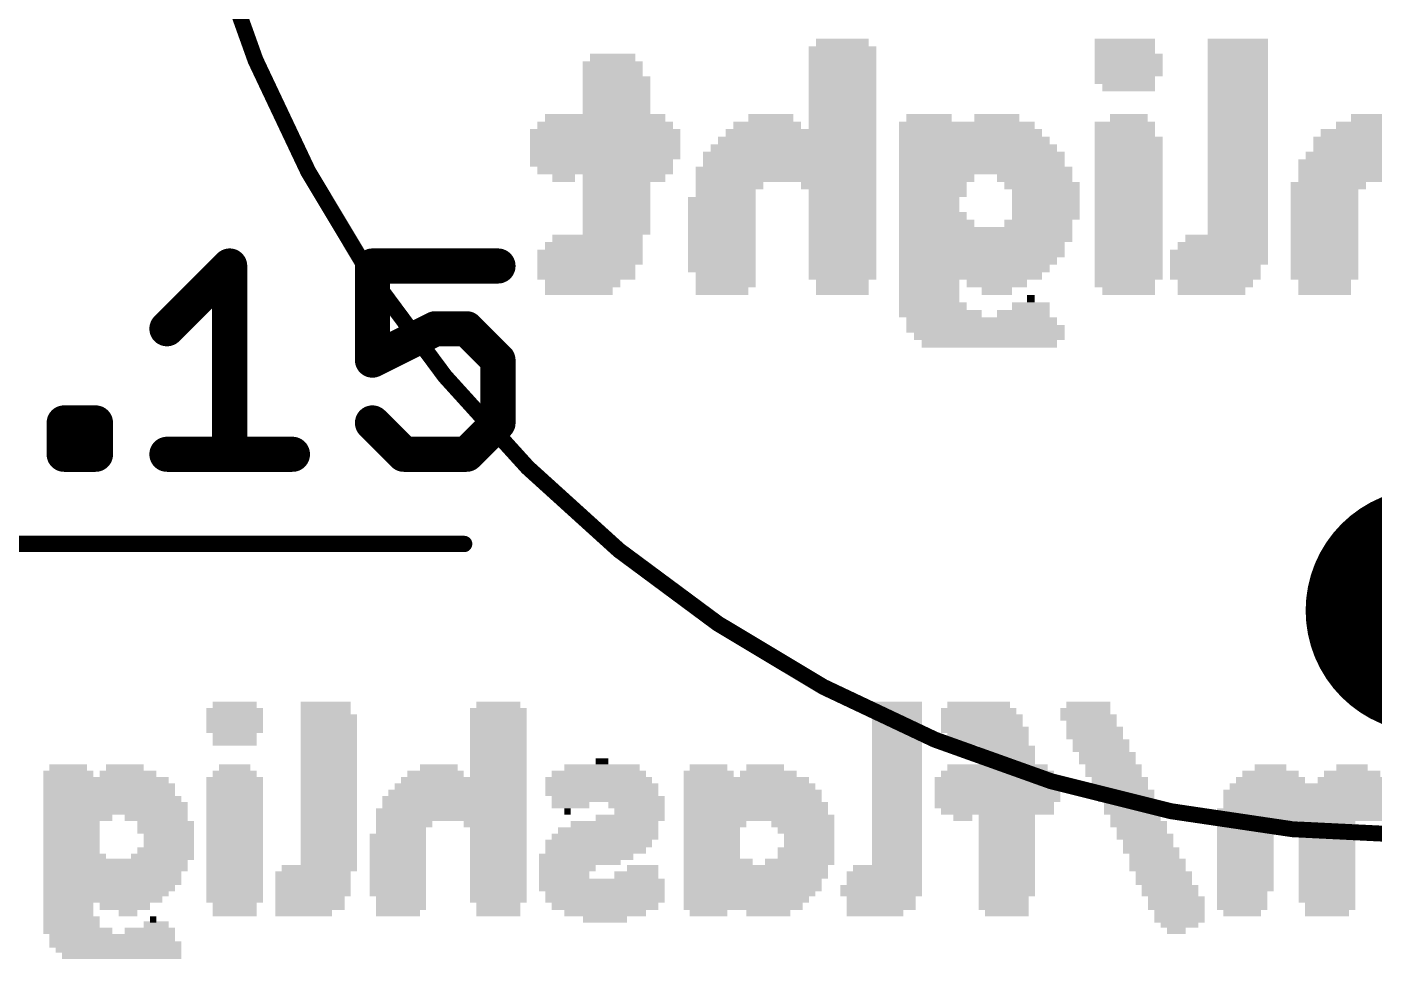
# Model space of a CAD drawing. Extents: x -5 to 107, y -9 to 51.
# Drawn here: x 7.89 to 18.62, y 0.5 to 7.93 of the extents above; entities that cross this region are included whole.
import ezdxf

# ---------------------------------------------------------------- set-up
doc = ezdxf.new("R2010")
doc.units = 0
for name, color, linetype in [('1', 12, 'CONTINUOUS'), ('17', 110, 'CONTINUOUS'), ('22', 40, 'CONTINUOUS'), ('49', 253, 'CONTINUOUS'), ('51', 53, 'CONTINUOUS')]:
    doc.layers.add(name, color=color, linetype=linetype)

# ---------------------------------------------------------------- blocks, each defined once
blk = doc.blocks.new('ROUNDP')
at = {"const_width": 0.5}
blk.add_lwpolyline([(0, -0.25, 1), (0, 0.25, 1), (0, -0.25)], format="xyb", dxfattribs=at)
blk = doc.blocks.new('RECT')
blk.add_solid([(-0.5, -0.5), (0.5, -0.5), (-0.5, 0.5), (0.5, 0.5)])

msp = doc.modelspace()

# ---------------------------------------------------------------- linework, layer by layer
at = {"layer": '1', "const_width": 1.016}
msp.add_lwpolyline([(19.05, 3.28), (28.68, 3.28)], dxfattribs=at)
at = {"layer": '1', "const_width": 0.508}
msp.add_lwpolyline([(19.05, 3.534, 1), (19.05, 3.026)], format="xyb", dxfattribs=at)
at = {"layer": '49'}
for points, const_width in [([(9.0054, 5.5241), (9.5054, 6.0241)], 0.2794), ([(9.5054, 6.0241), (9.5054, 4.5242)], 0.2794), ([(11.6425, 6.0241), (10.6426, 6.0241)], 0.2794), ([(10.6426, 6.0241), (10.6426, 5.2741)], 0.2794), ([(10.6426, 5.2741), (11.1425, 5.5241)], 0.2794), ([(11.1425, 5.5241), (11.3925, 5.5241)], 0.2794), ([(11.3925, 5.5241), (11.6425, 5.2741)], 0.2794), ([(11.6425, 5.2741), (11.6425, 4.7742)], 0.2794), ([(8.1869, 4.5242), (8.1869, 4.7742)], 0.2794), ([(8.1869, 4.7742), (8.4368, 4.7742)], 0.2794), ([(8.4368, 4.7742), (8.4368, 4.5242)], 0.2794), ([(10.8926, 4.5242), (10.6426, 4.7742)], 0.2794), ([(11.6425, 4.7742), (11.3925, 4.5242)], 0.2794), ([(8.4368, 4.5242), (8.1869, 4.5242)], 0.2794), ([(9.0054, 4.5242), (10.0054, 4.5242)], 0.2794), ([(11.3925, 4.5242), (10.8926, 4.5242)], 0.2794), ([(3.875, 3.81), (11.3728, 3.81)], 0.13)]:
    msp.add_lwpolyline(points, dxfattribs=dict(at, const_width=const_width))
for points, const_width in [([(9.5752, 6.0241, 1), (9.4355, 6.0241)], 0.1397), ([(9.5548, 5.9747, 1), (9.456, 6.0735)], 0.1397), ([(10.7124, 6.0241, 1), (10.5727, 6.0241)], 0.1397), ([(10.6426, 6.0939, 1), (10.6426, 5.9542)], 0.1397), ([(11.6425, 5.9542, 1), (11.6425, 6.0939)], 0.1397), ([(8.956, 5.5735, 1), (9.0548, 5.4747)], 0.1397), ([(11.1425, 5.594, 1), (11.1425, 5.4543)], 0.1397), ([(11.1738, 5.4616, 1), (11.1113, 5.5866)], 0.1397), ([(11.4419, 5.5735, 1), (11.3431, 5.4747)], 0.1397), ([(11.3925, 5.4543, 1), (11.3925, 5.594)], 0.1397), ([(10.6114, 5.3366, 1), (10.6738, 5.2117)], 0.1397), ([(11.7124, 5.2741, 1), (11.5727, 5.2741)], 0.1397), ([(11.5931, 5.2247, 1), (11.6919, 5.3235)], 0.1397), ([(10.5727, 5.2741, 1), (10.7124, 5.2741)], 0.1397), ([(8.2567, 4.7742, 1), (8.117, 4.7742)], 0.1397), ([(8.1869, 4.844, 1), (8.1869, 4.7043)], 0.1397), ([(8.5067, 4.7742, 1), (8.367, 4.7742)], 0.1397), ([(8.4368, 4.7043, 1), (8.4368, 4.844)], 0.1397), ([(10.692, 4.8236, 1), (10.5932, 4.7248)], 0.1397), ([(11.5727, 4.7742, 1), (11.7124, 4.7742)], 0.1397), ([(11.6919, 4.7248, 1), (11.5931, 4.8236)], 0.1397), ([(8.1869, 4.5941, 1), (8.1869, 4.4544)], 0.1397), ([(8.4368, 4.4544, 1), (8.4368, 4.5941)], 0.1397), ([(9.0054, 4.5941, 1), (9.0054, 4.4544)], 0.1397), ([(10.0054, 4.4544, 1), (10.0054, 4.5941)], 0.1397), ([(10.8926, 4.5941, 1), (10.8926, 4.4544)], 0.1397), ([(10.8432, 4.4748, 1), (10.942, 4.5736)], 0.1397), ([(11.3431, 4.5736, 1), (11.4419, 4.4748)], 0.1397), ([(11.3925, 4.4544, 1), (11.3925, 4.5941)], 0.1397), ([(8.117, 4.5242, 1), (8.2567, 4.5242)], 0.1397), ([(8.367, 4.5242, 1), (8.5067, 4.5242)], 0.1397), ([(9.4355, 4.5242, 1), (9.5752, 4.5242)], 0.1397), ([(11.3728, 3.7775, 1), (11.3728, 3.8425)], 0.065)]:
    msp.add_lwpolyline(points, format="xyb", dxfattribs=dict(at, const_width=const_width))
at = {"layer": '51', "const_width": 0.127}
msp.add_lwpolyline([(18.95, 1.49, 1), (18.95, 21.49, 1), (18.95, 1.49)], format="xyb", dxfattribs=at)

# ---------------------------------------------------------------- block references
at = {"layer": '17', "xscale": 1.95, "yscale": 1.95, "rotation": 180}
msp.add_blockref('ROUNDP', (19.05, 3.28), dxfattribs=at)
msp.add_blockref('ROUNDP', (19.05, 3.28), dxfattribs=at)
at = {"layer": '22', "rotation": 180}
for p, xscale, yscale in [((14.386, 7.804), 0.42, 0.06), ((16.636, 7.804), 0.48, 0.06), ((17.536, 7.804), 0.48, 0.06), ((14.386, 7.744), 0.54, 0.06), ((16.636, 7.744), 0.48, 0.06), ((17.536, 7.744), 0.48, 0.06), ((12.556, 7.624), 0.48, 0.06), ((12.556, 7.684), 0.36, 0.06), ((14.386, 7.684), 0.54, 0.06), ((14.386, 7.624), 0.54, 0.06), ((16.666, 7.684), 0.54, 0.06), ((16.666, 7.624), 0.54, 0.06), ((17.536, 7.684), 0.48, 0.06), ((17.536, 7.624), 0.48, 0.06), ((12.556, 7.564), 0.48, 0.06), ((12.586, 7.504), 0.54, 0.06), ((14.386, 7.564), 0.54, 0.06), ((14.386, 7.504), 0.54, 0.06), ((16.666, 7.564), 0.54, 0.06), ((16.636, 7.504), 0.48, 0.06), ((17.536, 7.564), 0.48, 0.06), ((17.536, 7.504), 0.48, 0.06), ((12.586, 7.444), 0.54, 0.06), ((12.586, 7.384), 0.54, 0.06), ((14.386, 7.444), 0.54, 0.06), ((14.386, 7.384), 0.54, 0.06), ((16.666, 7.444), 0.42, 0.06), ((17.536, 7.444), 0.48, 0.06), ((17.536, 7.384), 0.48, 0.06), ((12.586, 7.324), 0.54, 0.06), ((14.386, 7.324), 0.54, 0.06), ((17.536, 7.324), 0.48, 0.06), ((12.496, 7.204), 0.96, 0.06), ((12.586, 7.264), 0.54, 0.06), ((13.816, 7.204), 0.36, 0.06), ((14.386, 7.264), 0.54, 0.06), ((14.386, 7.204), 0.54, 0.06), ((15.076, 7.204), 0.36, 0.06), ((15.616, 7.204), 0.36, 0.06), ((16.666, 7.204), 0.3, 0.06), ((17.536, 7.264), 0.48, 0.06), ((17.536, 7.204), 0.48, 0.06), ((18.586, 7.204), 0.3, 0.06), ((12.496, 7.084), 1.2, 0.06), ((12.496, 7.144), 1.08, 0.06), ((14.056, 7.084), 1.2, 0.06), ((13.786, 7.144), 0.54, 0.06), ((14.386, 7.144), 0.54, 0.06), ((15.376, 7.144), 1.08, 0.06), ((15.406, 7.084), 1.14, 0.06), ((16.636, 7.144), 0.48, 0.06), ((16.636, 7.084), 0.48, 0.06), ((17.536, 7.144), 0.48, 0.06), ((17.536, 7.084), 0.48, 0.06), ((18.826, 7.084), 1.26, 0.06), ((18.586, 7.144), 0.54, 0.06), ((12.496, 7.024), 1.2, 0.06), ((12.496, 6.964), 1.2, 0.06), ((13.996, 6.964), 1.32, 0.06), ((14.026, 7.024), 1.26, 0.06), ((15.436, 7.024), 1.2, 0.06), ((15.466, 6.964), 1.26, 0.06), ((16.666, 7.024), 0.54, 0.06), ((16.666, 6.964), 0.54, 0.06), ((17.536, 7.024), 0.48, 0.06), ((17.536, 6.964), 0.48, 0.06), ((18.796, 7.024), 1.32, 0.06), ((18.796, 6.964), 1.32, 0.06), ((12.496, 6.904), 1.2, 0.06), ((12.466, 6.844), 1.14, 0.06), ((13.966, 6.904), 1.38, 0.06), ((13.966, 6.844), 1.38, 0.06), ((15.496, 6.904), 1.32, 0.06), ((15.496, 6.844), 1.32, 0.06), ((16.666, 6.904), 0.54, 0.06), ((16.666, 6.844), 0.54, 0.06), ((17.536, 6.904), 0.48, 0.06), ((17.536, 6.844), 0.48, 0.06), ((18.736, 6.844), 1.44, 0.06), ((18.766, 6.904), 1.38, 0.06), ((12.496, 6.784), 1.08, 0.06), ((13.936, 6.784), 1.44, 0.06), ((15.526, 6.784), 1.38, 0.06), ((16.666, 6.784), 0.54, 0.06), ((17.536, 6.784), 0.48, 0.06), ((18.736, 6.784), 1.44, 0.06), ((12.166, 6.724), 0.18, 0.06), ((12.646, 6.724), 0.66, 0.06), ((12.586, 6.664), 0.54, 0.06), ((13.936, 6.724), 1.44, 0.06), ((13.486, 6.664), 0.54, 0.06), ((14.356, 6.664), 0.6, 0.06), ((15.136, 6.724), 0.6, 0.06), ((15.106, 6.664), 0.54, 0.06), ((15.916, 6.724), 0.6, 0.06), ((15.976, 6.664), 0.6, 0.06), ((16.666, 6.724), 0.54, 0.06), ((16.666, 6.664), 0.54, 0.06), ((17.536, 6.724), 0.48, 0.06), ((17.536, 6.664), 0.48, 0.06), ((18.256, 6.664), 0.6, 0.06), ((18.736, 6.724), 1.44, 0.06), ((12.586, 6.604), 0.54, 0.06), ((12.586, 6.544), 0.54, 0.06), ((13.426, 6.544), 0.54, 0.06), ((13.456, 6.604), 0.48, 0.06), ((14.386, 6.604), 0.54, 0.06), ((14.386, 6.544), 0.54, 0.06), ((15.106, 6.604), 0.54, 0.06), ((15.076, 6.544), 0.48, 0.06), ((16.006, 6.604), 0.54, 0.06), ((16.006, 6.544), 0.54, 0.06), ((16.666, 6.604), 0.54, 0.06), ((16.666, 6.544), 0.54, 0.06), ((17.536, 6.604), 0.48, 0.06), ((17.536, 6.544), 0.48, 0.06), ((18.226, 6.604), 0.54, 0.06), ((18.226, 6.544), 0.54, 0.06), ((12.586, 6.484), 0.54, 0.06), ((12.586, 6.424), 0.54, 0.06), ((13.426, 6.484), 0.54, 0.06), ((13.426, 6.424), 0.54, 0.06), ((14.386, 6.484), 0.54, 0.06), ((14.386, 6.424), 0.54, 0.06), ((15.076, 6.484), 0.48, 0.06), ((15.106, 6.424), 0.54, 0.06), ((16.006, 6.484), 0.54, 0.06), ((16.006, 6.424), 0.54, 0.06), ((16.666, 6.484), 0.54, 0.06), ((16.666, 6.424), 0.54, 0.06), ((17.536, 6.484), 0.48, 0.06), ((17.536, 6.424), 0.48, 0.06), ((18.226, 6.484), 0.54, 0.06), ((18.226, 6.424), 0.54, 0.06), ((12.586, 6.364), 0.54, 0.06), ((12.586, 6.304), 0.54, 0.06), ((13.426, 6.364), 0.54, 0.06), ((13.426, 6.304), 0.54, 0.06), ((14.386, 6.364), 0.54, 0.06), ((14.386, 6.304), 0.54, 0.06), ((15.136, 6.364), 0.6, 0.06), ((15.526, 6.304), 1.38, 0.06), ((15.946, 6.364), 0.54, 0.06), ((16.666, 6.364), 0.54, 0.06), ((16.666, 6.304), 0.54, 0.06), ((17.536, 6.364), 0.48, 0.06), ((17.536, 6.304), 0.48, 0.06), ((18.226, 6.364), 0.54, 0.06), ((18.226, 6.304), 0.54, 0.06), ((12.436, 6.244), 0.72, 0.06), ((13.426, 6.244), 0.54, 0.06), ((14.386, 6.244), 0.54, 0.06), ((15.526, 6.244), 1.38, 0.06), ((16.666, 6.244), 0.54, 0.06), ((17.446, 6.244), 0.66, 0.06), ((18.226, 6.244), 0.54, 0.06), ((12.376, 6.124), 0.84, 0.06), ((12.406, 6.184), 0.78, 0.06), ((13.426, 6.184), 0.54, 0.06), ((13.426, 6.124), 0.54, 0.06), ((14.386, 6.184), 0.54, 0.06), ((14.386, 6.124), 0.54, 0.06), ((15.496, 6.184), 1.32, 0.06), ((15.496, 6.124), 1.32, 0.06), ((16.666, 6.184), 0.54, 0.06), ((16.666, 6.124), 0.54, 0.06), ((17.386, 6.124), 0.78, 0.06), ((17.416, 6.184), 0.72, 0.06), ((18.226, 6.184), 0.54, 0.06), ((18.226, 6.124), 0.54, 0.06), ((12.376, 6.064), 0.84, 0.06), ((12.346, 6.004), 0.78, 0.06), ((13.426, 6.064), 0.54, 0.06), ((13.426, 6.004), 0.54, 0.06), ((14.386, 6.064), 0.54, 0.06), ((14.386, 6.004), 0.54, 0.06), ((15.466, 6.064), 1.26, 0.06), ((15.436, 6.004), 1.2, 0.06), ((16.666, 6.064), 0.54, 0.06), ((16.666, 6.004), 0.54, 0.06), ((17.386, 6.064), 0.78, 0.06), ((17.356, 6.004), 0.72, 0.06), ((18.226, 6.064), 0.54, 0.06), ((18.226, 6.004), 0.54, 0.06), ((12.346, 5.944), 0.78, 0.06), ((12.316, 5.884), 0.6, 0.06), ((13.456, 5.944), 0.48, 0.06), ((13.456, 5.884), 0.48, 0.06), ((14.386, 5.944), 0.54, 0.06), ((14.386, 5.884), 0.42, 0.06), ((15.406, 5.944), 1.14, 0.06), ((15.076, 5.884), 0.48, 0.06), ((15.616, 5.884), 0.48, 0.06), ((16.666, 5.944), 0.54, 0.06), ((16.636, 5.884), 0.48, 0.06), ((17.356, 5.944), 0.72, 0.06), ((17.356, 5.884), 0.6, 0.06), ((18.226, 5.944), 0.54, 0.06), ((18.226, 5.884), 0.42, 0.06), ((12.286, 5.824), 0.54, 0.06), ((13.426, 5.824), 0.42, 0.06), ((14.386, 5.824), 0.42, 0.06), ((15.076, 5.824), 0.48, 0.06), ((15.076, 5.764), 0.48, 0.06), ((15.616, 5.824), 0.24, 0.06), ((15.886, 5.764), 0.06, 0.06), ((16.666, 5.824), 0.42, 0.06), ((17.326, 5.824), 0.54, 0.06), ((18.226, 5.824), 0.42, 0.06), ((15.106, 5.704), 0.54, 0.06), ((15.886, 5.704), 0.3, 0.06), ((15.166, 5.644), 0.66, 0.06), ((15.496, 5.584), 1.2, 0.06), ((15.826, 5.644), 0.42, 0.06), ((15.526, 5.524), 1.26, 0.06), ((15.556, 5.464), 1.2, 0.06), ((15.556, 5.404), 1.08, 0.06), ((9.545, 2.479), 0.45, 0.05), ((9.545, 2.529), 0.35, 0.05), ((10.27, 2.529), 0.4, 0.05), ((10.27, 2.479), 0.4, 0.05), ((11.645, 2.479), 0.45, 0.05), ((11.645, 2.529), 0.35, 0.05), ((14.82, 2.529), 0.4, 0.05), ((14.82, 2.479), 0.4, 0.05), ((15.47, 2.479), 0.6, 0.05), ((15.47, 2.529), 0.5, 0.05), ((16.32, 2.479), 0.4, 0.05), ((16.345, 2.529), 0.35, 0.05), ((9.545, 2.429), 0.45, 0.05), ((9.545, 2.379), 0.45, 0.05), ((10.295, 2.429), 0.45, 0.05), ((10.295, 2.379), 0.45, 0.05), ((11.645, 2.429), 0.45, 0.05), ((11.645, 2.379), 0.45, 0.05), ((14.82, 2.429), 0.4, 0.05), ((14.82, 2.379), 0.4, 0.05), ((15.495, 2.429), 0.65, 0.05), ((15.495, 2.379), 0.65, 0.05), ((16.345, 2.429), 0.45, 0.05), ((16.37, 2.379), 0.4, 0.05), ((9.545, 2.329), 0.45, 0.05), ((9.545, 2.279), 0.35, 0.05), ((9.545, 2.229), 0.35, 0.05), ((10.295, 2.329), 0.45, 0.05), ((10.295, 2.279), 0.45, 0.05), ((10.295, 2.229), 0.45, 0.05), ((11.645, 2.329), 0.45, 0.05), ((11.645, 2.279), 0.45, 0.05), ((11.645, 2.229), 0.45, 0.05), ((14.82, 2.329), 0.4, 0.05), ((14.82, 2.279), 0.4, 0.05), ((14.82, 2.229), 0.4, 0.05), ((15.52, 2.329), 0.7, 0.05), ((15.545, 2.279), 0.65, 0.05), ((15.545, 2.229), 0.65, 0.05), ((16.395, 2.329), 0.45, 0.05), ((16.395, 2.279), 0.45, 0.05), ((16.445, 2.229), 0.45, 0.05), ((10.295, 2.179), 0.45, 0.05), ((10.295, 2.129), 0.45, 0.05), ((11.645, 2.179), 0.45, 0.05), ((11.645, 2.129), 0.45, 0.05), ((14.82, 2.179), 0.4, 0.05), ((14.82, 2.129), 0.4, 0.05), ((15.695, 2.179), 0.45, 0.05), ((15.695, 2.129), 0.45, 0.05), ((16.445, 2.179), 0.45, 0.05), ((16.495, 2.129), 0.45, 0.05), ((8.22, 2.029), 0.3, 0.05), ((8.67, 2.029), 0.3, 0.05), ((9.545, 2.029), 0.25, 0.05), ((10.295, 2.079), 0.45, 0.05), ((10.295, 2.029), 0.45, 0.05), ((11.17, 2.029), 0.3, 0.05), ((11.645, 2.079), 0.45, 0.05), ((11.645, 2.029), 0.45, 0.05), ((12.47, 2.029), 0.6, 0.05), ((12.47, 2.079), 0.1, 0.05), ((13.32, 2.029), 0.3, 0.05), ((13.77, 2.029), 0.3, 0.05), ((14.82, 2.079), 0.4, 0.05), ((14.82, 2.029), 0.4, 0.05), ((15.62, 2.029), 0.8, 0.05), ((15.695, 2.079), 0.45, 0.05), ((16.495, 2.079), 0.45, 0.05), ((16.545, 2.029), 0.45, 0.05), ((17.795, 2.029), 0.25, 0.05), ((18.445, 2.029), 0.25, 0.05), ((8.22, 1.979), 0.4, 0.05), ((8.695, 1.979), 0.45, 0.05), ((9.545, 1.929), 0.45, 0.05), ((9.545, 1.979), 0.35, 0.05), ((10.295, 1.979), 0.45, 0.05), ((10.295, 1.929), 0.45, 0.05), ((11.145, 1.979), 0.45, 0.05), ((11.645, 1.979), 0.45, 0.05), ((12.445, 1.929), 0.85, 0.05), ((12.445, 1.979), 0.75, 0.05), ((13.32, 1.979), 0.4, 0.05), ((13.795, 1.979), 0.45, 0.05), ((14.82, 1.979), 0.4, 0.05), ((14.82, 1.929), 0.4, 0.05), ((15.595, 1.929), 0.95, 0.05), ((15.62, 1.979), 0.9, 0.05), ((16.545, 1.979), 0.45, 0.05), ((16.595, 1.929), 0.45, 0.05), ((17.795, 1.929), 0.55, 0.05), ((17.795, 1.979), 0.45, 0.05), ((18.645, 1.929), 0.95, 0.05), ((18.445, 1.979), 0.45, 0.05), ((8.545, 1.879), 1.05, 0.05), ((8.545, 1.829), 1.05, 0.05), ((9.545, 1.879), 0.45, 0.05), ((9.545, 1.829), 0.45, 0.05), ((10.295, 1.879), 0.45, 0.05), ((10.295, 1.829), 0.45, 0.05), ((11.32, 1.829), 1.1, 0.05), ((11.345, 1.879), 1.05, 0.05), ((12.47, 1.879), 0.9, 0.05), ((12.47, 1.829), 0.9, 0.05), ((13.645, 1.879), 1.05, 0.05), ((13.67, 1.829), 1.1, 0.05), ((14.82, 1.879), 0.4, 0.05), ((14.82, 1.829), 0.4, 0.05), ((16.595, 1.879), 0.45, 0.05), ((16.645, 1.829), 0.45, 0.05), ((18.27, 1.829), 1.7, 0.05), ((18.295, 1.879), 1.65, 0.05), ((8.57, 1.779), 1.1, 0.05), ((8.595, 1.729), 1.15, 0.05), ((9.545, 1.779), 0.45, 0.05), ((9.545, 1.729), 0.45, 0.05), ((10.295, 1.779), 0.45, 0.05), ((10.295, 1.729), 0.45, 0.05), ((11.295, 1.779), 1.15, 0.05), ((11.295, 1.729), 1.15, 0.05), ((12.52, 1.779), 0.9, 0.05), ((12.22, 1.729), 0.3, 0.05), ((12.745, 1.729), 0.45, 0.05), ((13.67, 1.779), 1.1, 0.05), ((13.695, 1.729), 1.15, 0.05), ((14.82, 1.779), 0.4, 0.05), ((14.82, 1.729), 0.4, 0.05), ((15.595, 1.729), 0.95, 0.05), ((16.645, 1.779), 0.45, 0.05), ((16.695, 1.729), 0.45, 0.05), ((18.27, 1.779), 1.7, 0.05), ((18.27, 1.729), 1.7, 0.05), ((8.595, 1.679), 1.15, 0.05), ((8.295, 1.629), 0.55, 0.05), ((8.92, 1.629), 0.5, 0.05), ((9.545, 1.679), 0.45, 0.05), ((9.545, 1.629), 0.45, 0.05), ((10.295, 1.679), 0.45, 0.05), ((10.295, 1.629), 0.45, 0.05), ((11.27, 1.679), 1.2, 0.05), ((11.27, 1.629), 1.2, 0.05), ((12.195, 1.679), 0.05, 0.05), ((12.695, 1.629), 0.55, 0.05), ((12.77, 1.679), 0.4, 0.05), ((13.695, 1.679), 1.15, 0.05), ((13.72, 1.629), 1.2, 0.05), ((14.82, 1.679), 0.4, 0.05), ((14.82, 1.629), 0.4, 0.05), ((15.62, 1.679), 0.9, 0.05), ((15.345, 1.629), 0.15, 0.05), ((15.695, 1.629), 0.45, 0.05), ((16.695, 1.679), 0.45, 0.05), ((16.72, 1.629), 0.4, 0.05), ((18.245, 1.679), 1.75, 0.05), ((18.245, 1.629), 1.75, 0.05), ((8.245, 1.579), 0.45, 0.05), ((8.245, 1.529), 0.45, 0.05), ((8.245, 1.479), 0.45, 0.05), ((8.995, 1.579), 0.45, 0.05), ((8.995, 1.529), 0.45, 0.05), ((9.02, 1.479), 0.4, 0.05), ((9.545, 1.579), 0.45, 0.05), ((9.545, 1.529), 0.45, 0.05), ((9.545, 1.479), 0.45, 0.05), ((10.295, 1.579), 0.45, 0.05), ((10.295, 1.529), 0.45, 0.05), ((10.295, 1.479), 0.45, 0.05), ((10.845, 1.479), 0.45, 0.05), ((10.895, 1.579), 0.45, 0.05), ((10.87, 1.529), 0.4, 0.05), ((11.62, 1.579), 0.5, 0.05), ((11.645, 1.529), 0.45, 0.05), ((11.645, 1.479), 0.45, 0.05), ((12.495, 1.479), 0.85, 0.05), ((12.52, 1.529), 0.8, 0.05), ((12.57, 1.579), 0.7, 0.05), ((13.37, 1.579), 0.5, 0.05), ((13.345, 1.529), 0.45, 0.05), ((13.345, 1.479), 0.45, 0.05), ((14.07, 1.579), 0.5, 0.05), ((14.095, 1.529), 0.45, 0.05), ((14.12, 1.479), 0.4, 0.05), ((14.82, 1.579), 0.4, 0.05), ((14.82, 1.529), 0.4, 0.05), ((14.82, 1.479), 0.4, 0.05), ((15.695, 1.579), 0.45, 0.05), ((15.695, 1.529), 0.45, 0.05), ((15.695, 1.479), 0.45, 0.05), ((16.745, 1.579), 0.45, 0.05), ((16.77, 1.529), 0.4, 0.05), ((16.795, 1.479), 0.45, 0.05), ((17.595, 1.579), 0.45, 0.05), ((17.595, 1.529), 0.45, 0.05), ((17.595, 1.479), 0.45, 0.05), ((18.245, 1.579), 0.45, 0.05), ((18.245, 1.529), 0.45, 0.05), ((18.245, 1.479), 0.45, 0.05), ((8.245, 1.424), 0.45, 0.06), ((9.02, 1.424), 0.4, 0.06), ((9.545, 1.424), 0.45, 0.06), ((10.295, 1.424), 0.45, 0.06), ((10.845, 1.424), 0.45, 0.06), ((11.645, 1.424), 0.45, 0.06), ((12.445, 1.424), 0.85, 0.06), ((13.345, 1.424), 0.45, 0.06), ((14.12, 1.424), 0.4, 0.06), ((14.82, 1.424), 0.4, 0.06), ((15.695, 1.424), 0.45, 0.06), ((16.82, 1.424), 0.4, 0.06), ((17.595, 1.424), 0.45, 0.06), ((18.245, 1.424), 0.45, 0.06), ((8.245, 1.369), 0.45, 0.05), ((8.27, 1.319), 0.5, 0.05), ((8.595, 1.279), 1.15, 0.05), ((8.97, 1.319), 0.5, 0.05), ((8.995, 1.369), 0.45, 0.05), ((9.545, 1.369), 0.45, 0.05), ((9.545, 1.319), 0.45, 0.05), ((9.545, 1.279), 0.45, 0.05), ((10.295, 1.369), 0.45, 0.05), ((10.295, 1.319), 0.45, 0.05), ((10.295, 1.279), 0.45, 0.05), ((10.845, 1.369), 0.45, 0.05), ((10.845, 1.319), 0.45, 0.05), ((10.845, 1.279), 0.45, 0.05), ((11.645, 1.369), 0.45, 0.05), ((11.645, 1.319), 0.45, 0.05), ((11.645, 1.279), 0.45, 0.05), ((12.345, 1.319), 0.75, 0.05), ((12.295, 1.279), 0.65, 0.05), ((12.42, 1.369), 0.8, 0.05), ((13.345, 1.369), 0.45, 0.05), ((13.345, 1.319), 0.45, 0.05), ((13.395, 1.279), 0.55, 0.05), ((14.045, 1.279), 0.55, 0.05), ((14.095, 1.369), 0.45, 0.05), ((14.095, 1.319), 0.45, 0.05), ((14.82, 1.369), 0.4, 0.05), ((14.82, 1.319), 0.4, 0.05), ((14.82, 1.279), 0.4, 0.05), ((15.695, 1.369), 0.45, 0.05), ((15.695, 1.319), 0.45, 0.05), ((15.695, 1.279), 0.45, 0.05), ((16.845, 1.369), 0.45, 0.05), ((16.87, 1.319), 0.4, 0.05), ((16.895, 1.279), 0.45, 0.05), ((17.595, 1.369), 0.45, 0.05), ((17.595, 1.319), 0.45, 0.05), ((17.595, 1.279), 0.45, 0.05), ((18.245, 1.369), 0.45, 0.05), ((18.245, 1.319), 0.45, 0.05), ((18.245, 1.279), 0.45, 0.05), ((8.595, 1.229), 1.15, 0.05), ((8.57, 1.174), 1.1, 0.06), ((9.545, 1.229), 0.45, 0.05), ((9.545, 1.174), 0.45, 0.06), ((10.17, 1.174), 0.6, 0.06), ((10.22, 1.229), 0.6, 0.05), ((10.845, 1.229), 0.45, 0.05), ((10.845, 1.174), 0.45, 0.06), ((11.645, 1.229), 0.45, 0.05), ((11.645, 1.174), 0.45, 0.06), ((12.195, 1.229), 0.45, 0.05), ((12.17, 1.174), 0.4, 0.06), ((12.745, 1.174), 0.35, 0.06), ((12.795, 1.229), 0.25, 0.05), ((13.695, 1.229), 1.15, 0.05), ((13.695, 1.174), 1.15, 0.06), ((14.72, 1.174), 0.6, 0.06), ((14.745, 1.229), 0.55, 0.05), ((15.695, 1.229), 0.45, 0.05), ((15.695, 1.174), 0.45, 0.06), ((16.895, 1.229), 0.45, 0.05), ((16.945, 1.174), 0.45, 0.06), ((17.595, 1.229), 0.45, 0.05), ((17.595, 1.174), 0.45, 0.06), ((18.245, 1.229), 0.45, 0.05), ((18.245, 1.174), 0.45, 0.06), ((8.57, 1.119), 1.1, 0.05), ((8.545, 1.069), 1.05, 0.05), ((9.545, 1.119), 0.45, 0.05), ((9.545, 1.069), 0.45, 0.05), ((10.17, 1.119), 0.6, 0.05), ((10.17, 1.069), 0.6, 0.05), ((10.845, 1.119), 0.45, 0.05), ((10.845, 1.069), 0.45, 0.05), ((11.645, 1.119), 0.45, 0.05), ((11.645, 1.069), 0.45, 0.05), ((13.67, 1.119), 1.1, 0.05), ((13.67, 1.069), 1.1, 0.05), ((14.695, 1.069), 0.65, 0.05), ((14.72, 1.119), 0.6, 0.05), ((15.695, 1.119), 0.45, 0.05), ((15.695, 1.069), 0.45, 0.05), ((16.945, 1.119), 0.45, 0.05), ((16.995, 1.069), 0.45, 0.05), ((17.595, 1.119), 0.45, 0.05), ((17.595, 1.069), 0.45, 0.05), ((18.245, 1.119), 0.45, 0.05), ((18.245, 1.069), 0.45, 0.05), ((8.495, 0.979), 0.95, 0.05), ((9.545, 1.029), 0.45, 0.05), ((9.545, 0.979), 0.45, 0.05), ((10.17, 1.029), 0.6, 0.05), ((10.145, 0.979), 0.55, 0.05), ((10.845, 1.029), 0.45, 0.05), ((10.87, 0.979), 0.4, 0.05), ((11.645, 1.029), 0.45, 0.05), ((11.645, 0.979), 0.45, 0.05), ((12.495, 1.029), 0.95, 0.05), ((12.495, 0.979), 0.95, 0.05), ((13.645, 1.029), 1.05, 0.05), ((14.695, 1.029), 0.65, 0.05), ((14.695, 0.979), 0.55, 0.05), ((15.695, 1.029), 0.45, 0.05), ((15.67, 0.979), 0.4, 0.05), ((16.995, 1.029), 0.45, 0.05), ((17.045, 0.979), 0.45, 0.05), ((17.57, 1.029), 0.4, 0.05), ((17.57, 0.979), 0.4, 0.05), ((18.245, 1.029), 0.45, 0.05), ((18.245, 0.979), 0.45, 0.05), ((8.22, 0.924), 0.4, 0.06), ((8.22, 0.869), 0.4, 0.05), ((8.67, 0.924), 0.4, 0.06), ((8.695, 0.869), 0.15, 0.05), ((9.545, 0.924), 0.35, 0.06), ((9.545, 0.869), 0.35, 0.05), ((10.145, 0.924), 0.55, 0.06), ((10.095, 0.869), 0.45, 0.05), ((10.87, 0.924), 0.4, 0.06), ((10.845, 0.869), 0.35, 0.05), ((11.645, 0.924), 0.35, 0.06), ((11.645, 0.869), 0.35, 0.05), ((12.495, 0.924), 0.85, 0.06), ((12.495, 0.869), 0.65, 0.05), ((13.595, 0.924), 0.95, 0.06), ((13.32, 0.869), 0.3, 0.05), ((13.795, 0.869), 0.35, 0.05), ((14.695, 0.924), 0.55, 0.06), ((14.645, 0.869), 0.45, 0.05), ((15.67, 0.924), 0.4, 0.06), ((15.695, 0.869), 0.35, 0.05), ((17.045, 0.924), 0.45, 0.06), ((17.07, 0.869), 0.4, 0.05), ((17.57, 0.924), 0.4, 0.06), ((17.57, 0.869), 0.3, 0.05), ((18.27, 0.924), 0.4, 0.06), ((18.245, 0.869), 0.35, 0.05), ((8.245, 0.819), 0.45, 0.05), ((8.245, 0.779), 0.45, 0.05), ((8.295, 0.729), 0.55, 0.05), ((8.87, 0.729), 0.4, 0.05), ((8.92, 0.779), 0.2, 0.05), ((8.895, 0.819), 0.05, 0.05), ((12.495, 0.819), 0.35, 0.05), ((17.07, 0.819), 0.4, 0.05), ((17.07, 0.779), 0.3, 0.05), ((17.045, 0.729), 0.15, 0.05), ((8.595, 0.619), 1.05, 0.05), ((8.645, 0.529), 0.95, 0.05)]:
    msp.add_blockref('RECT', p, dxfattribs=dict(at, xscale=xscale, yscale=yscale))
for p, yscale in [((8.52, 1.929), 0.05), ((11.37, 1.929), 0.05), ((13.62, 1.929), 0.05), ((15.62, 1.879), 0.05), ((15.62, 1.829), 0.05), ((15.62, 1.779), 0.05), ((12.47, 1.119), 0.05), ((12.47, 1.069), 0.05), ((8.52, 1.029), 0.05), ((13.62, 0.979), 0.05), ((8.57, 0.674), 0.06), ((8.62, 0.574), 0.04)]:
    msp.add_blockref('RECT', p, dxfattribs=dict(at, yscale=yscale))

doc.saveas('drawing.dxf')
